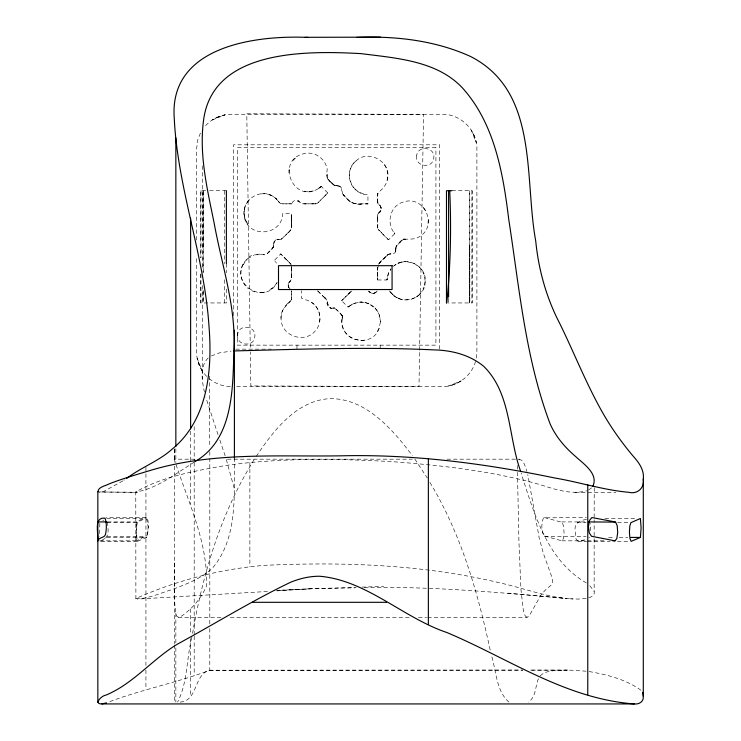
<?xml version="1.0" encoding="UTF-8"?>
<svg xmlns="http://www.w3.org/2000/svg" width="741" height="741" viewBox="0 0 741 741"><rect width="100%" height="100%" fill="white"/><g stroke="black" fill="none" stroke-linecap="round" stroke-linejoin="round"><path stroke-width="0.56" stroke-dasharray="3.71 2.78" d="M174.265 448.787L174.339 462.134M202.265 165.901L202.265 268.251M203.09 246.836L203.09 190.724L203.09 272.864M209.805 628.544L209.796 670.225C176.682 682.859 141.642 689.473 108.501 702.079M209.805 623.913L209.805 458.522M291.435 298.697L291.398 299.809L291.408 290.889L291.398 299.809C286.452 305.422 279.348 311.285 281.191 320.177C282.089 336.127 304.31 343.407 314.712 331.56C323.048 323.28 321.131 307.487 310.646 301.809C308.451 300.559 305.987 299.929 303.653 299.031C299.281 299.308 302.421 293.334 301.513 290.657M291.463 222.309L291.454 219.049M291.463 273.327L291.445 268.307M469.775 246.836L469.775 302.949L469.775 190.724M291.426 266.917L291.398 279.301L288.221 284.007L289.027 287.832M377.678 220.531C377.938 217.576 376.548 213.556 379.976 211.917C381.791 209.786 381.467 205.97 378.864 204.59C376.91 202.302 377.401 195.8 378.188 192.382C382.319 189.52 385.968 185.593 387.071 180.508C393.026 163.168 369.194 148.348 356.143 160.853C342.546 171.078 351.095 195.05 367.944 194.698L367.944 203.868C360.283 203.627 350.799 205.831 346.418 197.523M291.454 223.124C293.575 230.97 285.174 235.156 280.589 239.639C271.132 237.435 276.217 247.086 270.687 250.06C264.991 259.832 252.838 249.393 246.068 260.23C226.774 280.959 263.777 307.506 277.134 282.58M291.454 274.17L291.408 279.19L291.445 275.837M382.773 234.082L388.479 239.825L394.833 233.619C385.931 223.763 389.84 205.859 403.113 202.089C425.38 194.114 439.459 228.886 416.692 238.056C410.144 240.668 402.122 236.425 398.186 244.178C395.768 245.53 395.648 248.078 395.842 250.486C395.212 255.886 389.257 252.19 386.858 255.441C384.394 258.655 380.615 260.628 378.605 264.166M291.454 224.745L291.408 228.006L291.306 213.612L282.608 213.612C282.275 236.472 246.345 238.759 244.085 215.205C241.779 200.116 259.785 188.158 272.762 196.161C276.236 197.68 277.782 201.339 280.533 203.608C284.127 204.284 287.962 203.58 291.611 203.858C294.622 196.93 299.207 202.978 303.254 203.84M377.688 218.021L377.734 214.668L377.78 228.543L382.134 233.434M594.245 487.745L594.152 518.644M395.889 247.948L395.842 250.486L394.888 252.551L396.435 245.956M419.573 352.531L418.989 386.543L250.838 385.941L250.31 351.919M419.61 350.261L423.546 114.401L246.781 113.771L250.282 349.65M377.66 267.029L377.688 279.987L386.95 279.987L388.089 274.096L391.146 268.696L388.627 272.799L386.95 279.987L387.478 276.05M590.401 530.649L590.225 523.415M323.437 296.613C329.523 298.632 325.781 310.322 333.645 307.895C337.183 309.377 340.49 313.23 342.435 316.481C335.858 340.897 374.418 350.678 379.837 325.855M377.706 194.716L377.743 193.392L377.688 203.932C381.05 205.016 382.208 209.481 379.846 212.065L381.031 209.62L381.022 207.61L381.087 208.175L380.615 206.359L377.688 203.284M377.78 276.115C376.632 268.863 378.28 261.564 384.912 257.516M517.487 469.173L517.672 464.635M377.734 277.782L377.688 279.987L377.549 267.807M428.335 219.632L427.937 224.245M136.409 526.24L136.798 540.837L140.382 538.614L146.329 536.401L147.098 535.298L148.404 525.573L147.931 520.339L146.848 517.635L106.361 517.533M354.217 303.402L360.58 302.059L365.721 302.671L364.942 302.495L369.398 303.995L368.759 303.708L375.437 308.413L375.048 308.006L379.105 314.286C381.42 327.568 381.337 321.196 378.336 312.563C376.002 308.006 371.76 304.56 366.897 303.013C360.441 300.735 353.142 302.708 348.085 307.135L341.61 300.689L351.947 290.824M234.406 458.012C233.943 494.747 238.204 538.188 212.222 568.393C200.774 578.823 185.88 584.279 171.653 589.753C160.427 592.939 146.875 599.589 135.899 598.478C176.654 580.49 220.799 568.727 265.343 565.309C344.037 561.715 424.019 564.54 500.87 583.111C522.933 588.076 544.385 596.255 566.995 598.58M136.65 526.008L137.4 522.238L143.106 519.506L146.727 518.876L148.274 527.416L147.366 536.512L146.681 537.42L137.242 541.402L136.594 534.344L136.816 522.025L140.494 519.719L146.496 517.514M332.079 183.268C326.688 180.174 326.373 174.848 327.216 169.272C325.688 159.936 316.815 152.424 307.237 153.165C272.521 156.925 293.918 208.61 321.325 186.445L327.809 192.975L321.446 199.329M281.117 318.361C281.006 311.646 284.544 305.144 290.25 301.606L286.285 304.894M273.975 241.992L274.689 241.001L273.522 243.168L273.475 246.929L272.299 248.448M288.888 172.922L289.268 168.392L288.953 170.606M380.374 321.918L379.216 327.976L376.567 332.95M319.621 321.751C321.085 314.351 317.815 306.478 311.489 302.347M342.407 316.898L341.953 320.89L342.342 315.935L341.249 314.471M273.522 243.168L273.549 245.938M244.632 208.332L244.308 216.567L247.957 224.569C242.038 217.02 243.178 205.97 249.68 199.199L248.254 200.876M99.84 523.415L99.553 536.484M476.315 358.144L476.898 351.808L476.898 149.08C477.324 130.472 460.68 113.836 442.071 114.262L231.359 114.262C221.022 114.234 210.842 119.097 204.331 127.137M191.91 637.019C186.371 658.23 187.862 682.48 177.544 702.097M192.558 633.37C203.247 572.043 221.522 511.133 255.071 458.207M387.071 180.508C388.895 174.246 387.191 167.234 382.68 162.511M395.963 246.892L397.12 245.234M273.503 246.827L270.687 250.06M475.546 361.386C471.563 376.002 457.216 386.821 442.071 386.626L235.749 386.626M243.289 264.111C238.75 272.179 241.066 283.192 248.485 288.731M538.429 678.71C535.132 686.342 536.16 697.049 528.398 702.088M135.89 598.932L135.77 491.931C162.872 476.306 195.309 470.924 225.968 465.431C280.83 457.762 336.497 458.596 391.683 461.615C440.321 465.228 489.217 470.683 536.373 483.586C552.508 488.291 569.69 495.34 586.687 490.801M200.431 133.084L197.884 139.503L196.541 149.08L196.541 240.075M277.014 282.627L274.04 286.758L267.723 291.185M378.818 263.981L387.802 254.58M242.687 265.343L247.494 258.878M256.182 456.475C273.346 430.845 296.493 400.27 330.162 398.63C365.971 398.389 392.647 429.447 412.348 455.613M589.595 537.244L588.947 537.633M518.719 459.828C523.739 458.271 525.388 467.858 526.934 471.369M540.133 675.875C546.904 669.29 557.76 670.948 566.356 670.114M401.353 240.982L403.743 239.102L399.973 242.427M348.872 293.362L352.429 290.611L349.706 292.463L345.315 297.122L348.011 294.353M377.234 290.87C375.474 294.251 370.278 294.205 368.509 290.861M385.403 256.979L388.877 253.987M180.22 702.116C198.347 700.606 193.558 674.041 209.796 670.225L522.887 670.123L208.814 670.29M288.388 232.396L290.62 230.099L281.543 239.158L283.849 236.925M174.255 562.854C174.932 579.981 173.181 597.403 176.089 614.372C177.516 621.06 184.342 613.752 186.936 611.955C195.392 605.128 202.043 596.107 206.461 586.196C208.36 544.227 188.964 503.75 176.089 464.635M400.677 241.714L396.759 245.604M268.27 252.468L269.076 251.662M292.936 160.575L296.15 157.351L294.436 158.907M324.641 196.143L325.91 194.874M269.881 250.856L266.158 254.58M327.809 192.975L317.491 203.219L314.971 203.84M320.807 199.968L317.574 203.136L318.871 201.876M356.143 160.853C347.14 167.883 347.233 182.99 356.013 190.141M389.405 290.824C398.306 306.126 424.574 300.55 425.214 282.321C427.427 265.704 405.049 254.774 393.267 266.464M398.204 298.271C405.642 301.726 415.108 299.744 420.443 293.501L419.36 294.631L424.056 287.545L423.639 288.564L425.269 280.469L425.269 281.33L423.769 273.401L424.009 274.003L419.869 267.427L413.96 263.25L405.994 261.554L406.716 261.573L401.807 262.018L403.048 261.777L397.824 263.444L394.055 265.815M591.596 487.874L588.539 490.005M208.165 357.986C199.412 366.6 202.098 381.133 204.405 391.924M137.307 541.393L100.118 541.402L105.389 538.151M271.16 289.24L272.04 288.573M416.396 296.974L417.868 295.918M247.568 258.813L253.755 255.247M351.317 304.838L348.085 307.135L352.142 304.375M194.262 462.097C175.923 473.443 157.073 488.69 135.779 491.996M105.583 538.049C109.798 533.955 107.482 525.906 107.436 520.293M123.96 480.187L124.507 479.853M122.886 480.853L104.379 491.116L99.044 492.256M102.897 520.562L103.721 520.071M388.312 254.246L391.007 253.941L389.497 253.839M211.361 355.939L219.521 352.873L231.072 351.132M100.155 541.412L99.924 540.893M397.824 263.444L399.51 262.712M586.557 519.497C578.999 520.163 573.293 524.165 575.451 532.501C574.664 541.782 578.647 543.116 586.326 538.67M588.771 597.755C591.605 597.042 595.245 594.828 594.152 591.383L594.152 519.793M265.056 292.093L261.721 292.602M372.89 293.445L375.178 292.871L377.012 291.148C375.196 294.158 370.546 294.057 368.74 291.148L371.713 293.297M256.71 254.413L260.119 254.117L264.5 254.885M304.273 191.178L308.997 191.558L313.424 190.919M586.168 598.376L578.323 599.089L568.986 598.756M331.486 182.638C333.191 186.667 337.322 184.981 340.249 186.649C342.759 189.918 341.268 195.235 346.186 197.291M427.705 617.318L527.323 617.281L529.889 614.771L540.995 594.949L545.228 590.179L551.712 584.603L552.684 581.935L552.11 577.748L543.366 553.453L539.152 537.716L527.777 474.573M263.009 292.482L257.914 292.463M308.997 191.558L311.248 191.363M267.51 591.475L137.307 599.098M364.322 340.388L360.45 340.628L353.272 338.924C345.899 335.367 341.981 329.05 341.953 320.705M276.708 590.883L310.081 588.826L356.199 587.289M310.081 588.826L276.838 590.457L310.21 588.799L355.115 587.854M335.701 185.621L339.295 186.093L341.573 188.251L340.249 186.649C338.229 184.861 335.025 186.63 333.283 184.509M261.184 193.892C268.381 192.993 275.726 196.578 279.533 202.747L275.902 198.486M361.904 587.113L383.792 586.39M364.322 587.659C433.985 586.103 503.537 592.92 572.858 599.006M312.461 203.858L315.814 203.831L302.421 203.831L314.138 203.849M290.324 203.858L291.611 203.858L281.237 203.812L282.543 203.84M205.609 190.724L200.598 190.724L200.598 257.831M209.573 190.724L226.385 190.724M451.954 190.724L472.258 190.724L472.258 302.949L447.879 302.949M235.768 349.15L271.475 349.15M195.059 459.179L174.265 459.179L175.256 462.319M227.413 459.179L412.292 459.179M446.953 459.179L519.747 459.179M574.942 492.32L615.817 492.283M544.394 517.533L562.243 522.349L563.595 526.369L564.068 532.927L563.456 538.54L561.974 540.837L543.838 535.863L542.421 532.195L541.801 526.369L542.227 521.155L543.524 517.857L586.409 517.533M106.685 518.515L146.097 518.515M604.971 518.515L637.103 518.515M107.547 521.923L136.881 521.923M561.678 521.923L585.103 521.923M107.028 522.488L137.085 522.488M577.137 522.488L586.131 522.488M617.623 522.488L627.747 522.488M107.075 536.428L146.255 536.428M544.598 536.428L586.066 536.428M106.834 537.42L146.681 537.42M608.546 537.42L614.919 537.42M619.17 537.42L627.673 537.42M99.961 540.819L136.835 540.819M561.863 540.819L586.27 540.819M587.326 540.819L604.971 540.819M577.776 541.393L586.705 541.393M587.826 541.393L610.149 541.393M617.429 541.393L629.22 541.393M178.312 617.318L222.189 617.318M230.275 617.318L411.542 617.318M418.47 617.318L426.557 617.318M567.949 670.114L529.824 670.123L569.746 670.133L586.103 671.189M305.764 203.858L304.097 203.849M101.925 492.043L137.307 492.311L99.35 491.95M360.58 302.059L361.932 302.087M230.321 386.58C222.745 386.413 215.316 383.569 209.416 378.836M507.807 593.161L564.966 598.357M526.999 617.318L525.184 615.928L523.368 610.667L520.932 589.308L518.932 541.402L517.468 472.35M589.086 671.55C607.379 674.653 626.849 679.654 641.882 690.927M254.885 291.871L251.634 290.667M334.7 185.528L330.273 181.425M363.822 194.105L358.329 191.789L354.022 188.205M269.252 194.614L271.632 195.559M508.91 702.088C495.998 690.862 496.331 670.485 491.302 655.016M399.584 298.836L395.046 296.446L395.87 297.002L392.248 294.057M334.534 307.978L335.312 308.488M586.372 582.908C546.969 560.289 534.085 513.217 521.071 472.915M329.634 180.86L327.679 179.035M344.5 195.735L343 194.299M317.602 290.824L322.872 296.048M589.827 585.733L594.152 591.383M330.884 182.027C328.346 180.332 326.151 177.553 327.133 174.385L326.938 176.849M286.545 259.72L280.746 253.922L274.466 260.304L276.439 263.148M281.385 254.561L280.746 253.922L291.037 264.278L287.184 260.369M284.609 257.785L285.896 259.072M317.75 290.963L326.883 300.142L324.567 297.752M388.479 239.825L378.29 229.506L379.568 230.821M339.749 312.952L342.055 315.314M288.471 261.666L291.037 264.278M337.84 311.044L335.988 309.145L336.729 309.923M332.153 183.351L332.672 183.898M288.684 287.304L288.073 285.118L288.666 282.923L290.481 280.904C287.406 282.821 287.36 287.406 290.509 289.323M206.739 376.428C200.292 369.963 196.541 360.941 196.541 351.808L196.541 256.201M342.268 193.216C347.057 200.691 354.624 206.072 363.701 203.756C357.505 204.386 350.298 204.136 346.862 197.995M423.481 207.526L426.094 211.259M275.411 261.693L274.892 260.962M414.83 459.05L427.261 477.973M341.425 314.656L342.361 316.018M394.407 232.665L394.833 233.619L394.657 233.128M429.91 482.4C461.059 533.881 477.778 592.244 490.31 650.626M327.3 178.34L327.05 177.608M218.021 434.661L205.868 397.574M219.882 440.043L225.644 457.345M226.32 459.503L234.406 489.106M291.408 290.889L291.435 292M377.706 227.228L377.715 228.061L377.678 221.364M377.697 226.385L377.688 224.718M174.385 466.006L174.339 643.679M291.426 265.797L291.454 269.15M209.397 376.076L209.777 447.008M291.445 215.798L291.454 217.428M291.454 218.243L291.398 214.288L291.463 221.494M377.678 199.996L377.688 202.626M174.339 644.827L174.404 702.32M471.897 190.724L471.897 302.949M469.646 190.724L469.646 302.949M448.592 298.317L448.592 302.949M439.635 349.15L439.635 144.81L233.471 144.81L233.471 315.675M380.189 345.149L380.189 349.15M296.974 345.149L296.974 349.15M249.874 462.551L249.874 566.763M226.385 263.611L226.385 272.864M226.385 289.064L226.385 302.949L200.598 302.949L200.598 274.022M224.282 190.724L224.282 263.611M224.282 279.811L224.282 302.949M209.805 451.584L209.805 457.364M203.229 190.724L203.229 272.864M203.229 291.38L203.229 302.949M203.09 290.352L203.09 302.949M202.265 285.517L202.265 379.003M200.978 190.724L200.978 257.831M200.978 274.022L200.978 302.949M194.198 426.649L194.198 461.374M194.198 462.532L194.198 635.009M194.198 636.167L194.198 675.523M190.622 431.142L190.622 462.393M190.622 463.551L190.622 504.075M190.622 608.889L190.622 634.046M190.622 638.622L190.622 696.929M175.849 448.777L175.849 462.643M175.849 613.196L175.849 643.216M175.849 647.838L175.849 702.107M174.265 449.361L174.265 459.772M145.931 467.284L145.931 665.474M145.931 670.077L145.931 689.667M327.494 302.041C324.308 305.533 337.359 312.267 328.124 306.135L327.494 302.041M237.676 334.46C235.573 345.454 253.718 347.974 254.774 336.914C256.877 325.92 238.732 323.4 237.676 334.46M416.646 155.721C414.552 166.716 432.688 169.235 433.754 158.176C435.847 147.181 417.711 144.662 416.646 155.721M379.976 211.917L378.762 213.019L379.976 211.917M342.509 299.818L341.61 300.689L343.463 298.901L342.509 299.818M321.325 186.445L317.528 189.224L321.325 186.445M333.024 308.108L334.562 307.997L333.024 308.108M218.549 116.707L212.306 119.94L225.023 114.846L218.549 116.707M461.124 380.948L454.891 384.181L448.407 386.042L461.124 380.948M278.079 239.556L276.782 239.751L279.496 239.695L278.079 239.556M404.632 239.047L403.65 239.121L405.67 239.186L404.679 239.047M435.921 147.691L237.287 147.691L237.287 345.149L435.921 345.149L435.921 147.691M367.944 203.868L365.832 203.821L367.944 203.868M299.068 201.117L297.743 200.616L300.179 201.969L299.068 201.117M392.628 294.427L389.766 291.213L392.628 294.427M474.453 136.261L471.22 130.027L476.315 142.744L474.453 136.261M202.219 370.861L198.986 364.628L197.125 358.144L202.219 370.861"/><path stroke-width="1.11" d="M634.398 703.941C565.476 698.883 508.724 658.462 446.823 632.508C403.113 617.762 366.786 580.398 319.843 576.257C309.886 576.1 300.031 578.471 290.833 582.148C252.005 600.766 215.214 623.57 177.405 644.161C152.22 659.323 133.463 683.674 105.917 695.132C101.434 695.604 93.338 704.265 101.925 703.931L634.398 703.941C639.122 704.635 643.985 701.431 643.29 696.308L643.29 479.001C644.466 469.461 638.242 461.763 632.305 455.159C621.282 441.877 611.205 427.779 602.683 412.765C586.288 383.968 574.256 353.003 559.659 323.317C546.339 297.697 538.54 269.613 535.715 240.918C524.054 177.386 539.04 91.495 470.618 56.511C435.152 40.338 395.212 35.846 356.578 37.411M592.744 486.522C598.885 473.971 583.639 463.968 575.609 456.521C565.077 447.518 555.833 436.782 550.174 424.019C525.415 358.496 519.302 287.554 508.659 218.808C503.083 172.986 494.46 123.59 462.597 88.086C437.033 60.623 396.176 58.178 361.2 53.639C307.283 50.666 213.556 49.11 203.692 119.255C198.801 154.184 207.248 189.066 214.158 223.152C221.578 264.315 235.675 305.329 233.989 347.548C232.72 386.997 234.239 438.876 195.05 461.541M643.29 696.308L642.697 692.326M643.29 479.001C644.763 487.522 637.686 494.618 628.813 492.293C603.693 490.107 579.471 482.159 554.657 477.964C484.651 463.449 413.404 454.159 341.768 455.808C277.894 456.873 211.991 451.677 150.043 470.526C136.474 474.611 122.858 478.593 109.622 483.688C106.389 485.651 97.219 487.078 98.173 491.913M446.73 302.949C450.658 265.695 451.352 228.135 449.731 190.724M97.793 540.819C98.794 537.068 104.611 538.123 105.491 534.53C106.574 529.185 106.815 523.378 105.055 518.163C93.218 516.875 98.738 533.761 97.775 540.837M640.419 537.42L641.104 527.879L640.391 518.505L630.869 522.674L629.831 525.971L629.415 532.029L629.933 538.401L631.1 541.375L640.419 537.42L630.86 537.42M126.692 478.454C141.012 467.339 158.574 461.347 172.125 449.157C208.397 419.471 212.51 368.685 208.916 325.225C204.183 255.2 177.645 188.659 174.265 118.514C168.652 46.211 255.339 35.049 308.163 37.43M106.509 702.857L101.925 703.931M233.952 350.938C300.679 349.252 367.453 346.751 434.198 349.9C451.825 350.28 469.951 354.92 483.734 366.35C511.373 393.499 508.141 436.384 520.46 470.813M305.033 37.309L380.559 37.152M451.954 190.724L446.48 190.724L446.48 302.949M97.775 521.923L106.732 521.923M588.456 521.923L615.614 522.109L617.207 525.767L617.707 532.464L616.827 538.559L615.049 540.837L591.475 536.252L589.28 532.844L588.447 526.61L589.503 520.377L591.892 517.542L615.225 521.923M612.705 540.819L614.919 540.819M252.422 602.313L386.607 602.313M587.77 484.864L587.77 694.762M448.592 190.724L448.592 297.16M428.363 458.67L428.363 624.255M234.406 330.162L234.406 458.012M226.385 190.724L226.385 263.611M190.622 218.141L190.622 428.826M175.849 137.909L175.849 446.471M97.84 491.579L97.84 702.487M392.072 265.676L278.505 265.676L278.505 289.536L392.072 289.536L392.072 265.676"/></g></svg>
